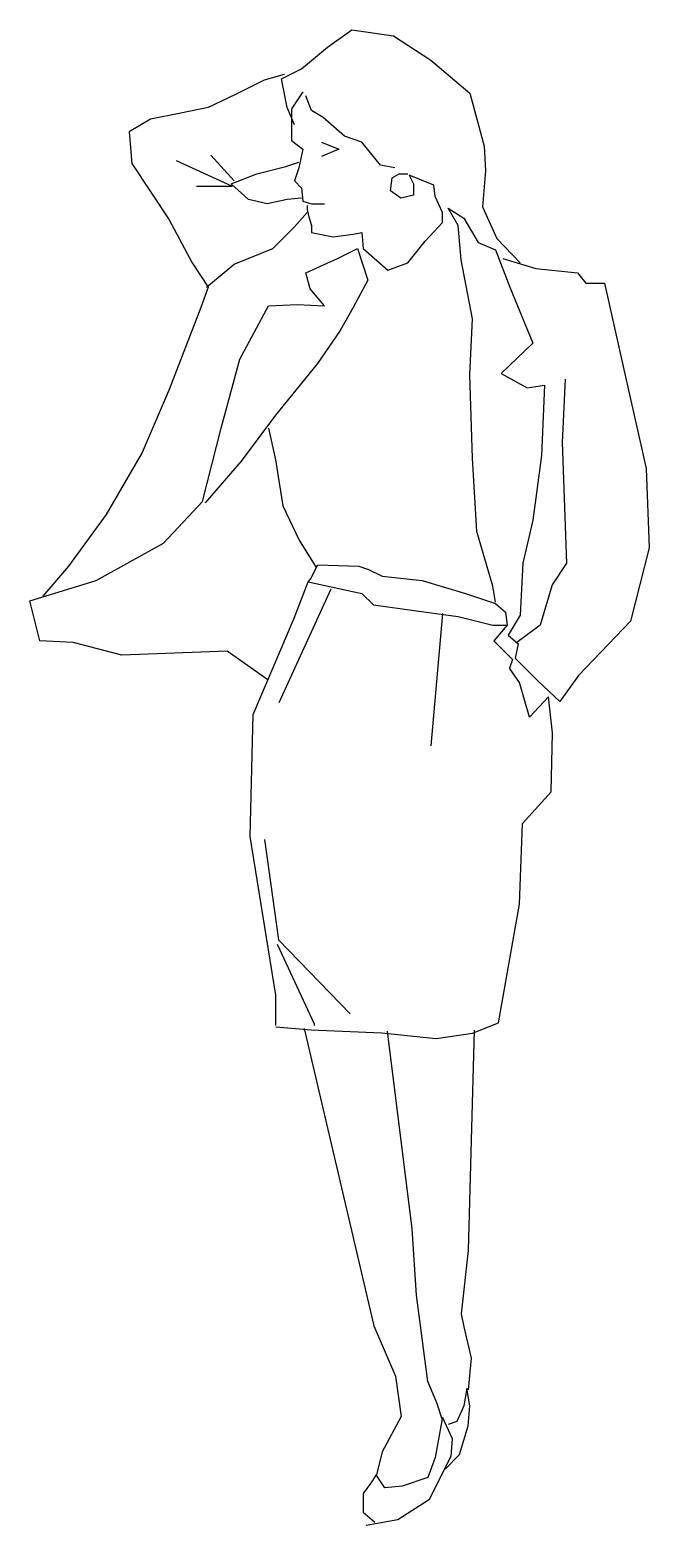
# Model space of a CAD drawing. Header units: millimetres. Extents: x 37 to 11188, y 2113 to 8073.
# Drawn here: x 2301 to 3014, y 6298 to 8018 of the extents above; entities that cross this region are included whole.
import ezdxf

# ---------------------------------------------------------------- set-up
doc = ezdxf.new("R2010")
doc.units = ezdxf.units.MM

msp = doc.modelspace()

# ---------------------------------------------------------------- linework, layer by layer
for p, q in [((2643.6, 7998.2), (2671.7, 8018)), ((2671.7, 8018), (2719.6, 8011.4)), ((2719.6, 8011.4), (2762.6, 7983.3)), ((2613.8, 7973.4), (2643.6, 7998.2)), ((2762.6, 7983.3), (2807.3, 7945.3)), ((2593.9, 7966.8), (2570.8, 7960.1)), ((2590.6, 7961.8), (2613.8, 7973.4)), ((2570.8, 7960.1), (2537.7, 7943.6)), ((2597.2, 7928.7), (2590.6, 7961.8)), ((2615.4, 7946.9), (2602.2, 7927.1)), ((2537.7, 7943.6), (2506.3, 7928.7)), ((2625.4, 7925.4), (2618.8, 7942)), ((2807.3, 7945.3), (2823.8, 7884.1)), ((2440.1, 7915.5), (2415.3, 7900.6)), ((2474.9, 7922.1), (2440.1, 7915.5)), ((2506.3, 7928.7), (2474.9, 7922.1)), ((2605.5, 7908.9), (2597.2, 7928.7)), ((2602.2, 7927.1), (2602.2, 7890.7)), ((2638.6, 7917.1), (2625.4, 7925.4)), ((2663.4, 7895.6), (2638.6, 7917.1)), ((2415.3, 7900.6), (2418.6, 7864.2)), ((2683.3, 7889), (2663.4, 7895.6)), ((2602.2, 7890.7), (2615.4, 7880.8)), ((2615.4, 7880.8), (2610.5, 7859.3)), ((2636.9, 7889), (2656.8, 7880.8)), ((2656.8, 7880.8), (2636.9, 7872.5)), ((2704.8, 7862.6), (2683.3, 7889)), ((2823.8, 7884.1), (2825.5, 7855.9)), ((2418.6, 7864.2), (2461.6, 7799.7)), ((2534.4, 7837.8), (2469.9, 7867.5)), ((2536.1, 7844.4), (2509.6, 7874.1)), ((2562.5, 7852.6), (2595.6, 7860.9)), ((2595.6, 7860.9), (2610.5, 7865.9)), ((2721.3, 7859.3), (2704.8, 7862.6)), ((2532.7, 7841.1), (2562.5, 7852.6)), ((2610.5, 7859.3), (2605.5, 7844.4)), ((2605.5, 7844.4), (2613.8, 7836.1)), ((2716.3, 7832.8), (2718, 7847.7)), ((2718, 7847.7), (2726.3, 7852.6)), ((2726.3, 7852.6), (2736.2, 7852.6)), ((2766, 7839.4), (2737.8, 7851)), ((2737.8, 7851), (2742.8, 7841.1)), ((2825.5, 7855.9), (2822.2, 7814.6)), ((2534.4, 7837.8), (2493, 7837.8)), ((2552.6, 7822.9), (2532.7, 7841.1)), ((2613.8, 7836.1), (2615.4, 7821.2)), ((2727.9, 7824.5), (2716.3, 7832.8)), ((2742.8, 7827.8), (2727.9, 7824.5)), ((2742.8, 7841.1), (2742.8, 7827.8)), ((2767.6, 7826.2), (2766, 7839.4)), ((2574.1, 7817.9), (2552.6, 7822.9)), ((2597.2, 7822.9), (2574.1, 7817.9)), ((2613.8, 7824.5), (2597.2, 7822.9)), ((2615.4, 7821.2), (2625.4, 7817.9)), ((2620.4, 7816.2), (2620.4, 7811.3)), ((2620.4, 7811.3), (2622.1, 7803)), ((2625.4, 7817.9), (2640.3, 7817.9)), ((2775.9, 7808), (2767.6, 7826.2)), ((2794.1, 7793.1), (2782.5, 7812.9)), ((2782.5, 7812.9), (2800.7, 7801.4)), ((2822.2, 7814.6), (2838.7, 7778.2)), ((2461.6, 7799.7), (2488.1, 7750.1)), ((2605.5, 7791.4), (2620.4, 7808)), ((2622.1, 7803), (2625.4, 7793.1)), ((2625.4, 7793.1), (2625.4, 7784.8)), ((2756, 7774.9), (2775.9, 7796.4)), ((2775.9, 7796.4), (2775.9, 7808)), ((2797.4, 7753.4), (2794.1, 7793.1)), ((2800.7, 7801.4), (2817.2, 7773.3)), ((2580.7, 7766.6), (2605.5, 7791.4)), ((2625.4, 7784.8), (2650.2, 7779.9)), ((2650.2, 7779.9), (2673.3, 7783.2)), ((2673.3, 7783.2), (2683.3, 7784.8)), ((2683.3, 7784.8), (2684.9, 7766.6)), ((2736.2, 7750.1), (2756, 7774.9)), ((2838.7, 7778.2), (2865.2, 7750.1)), ((2536.1, 7748.4), (2580.7, 7766.6)), ((2655.1, 7755.1), (2678.3, 7766.6)), ((2678.3, 7766.6), (2689.9, 7730.2)), ((2684.9, 7766.6), (2713, 7741.8)), ((2817.2, 7773.3), (2837.1, 7765)), ((2837.1, 7765), (2853.6, 7722)), ((2488.1, 7750.1), (2506.3, 7722)), ((2504.6, 7722), (2536.1, 7748.4)), ((2618.8, 7738.5), (2655.1, 7755.1)), ((2713, 7741.8), (2736.2, 7750.1)), ((2810.6, 7685.6), (2797.4, 7753.4)), ((2845.3, 7755.1), (2883.4, 7743.5)), ((2883.4, 7743.5), (2931.3, 7738.5)), ((2623.7, 7720.3), (2618.8, 7738.5)), ((2689.9, 7730.2), (2673.3, 7698.8)), ((2931.3, 7738.5), (2941, 7726.6)), ((2941, 7726.6), (2962.5, 7726.6)), ((2962.5, 7726.6), (2984, 7630.7)), ((2506.3, 7722), (2498, 7698.8)), ((2640.3, 7700.5), (2623.7, 7720.3)), ((2853.6, 7722), (2880.1, 7657.5)), ((2498, 7698.8), (2461.6, 7604.5)), ((2542.7, 7639.3), (2575.7, 7700.5)), ((2575.7, 7700.5), (2608.8, 7702.1)), ((2608.8, 7702.1), (2640.3, 7700.5)), ((2673.3, 7698.8), (2658.4, 7672.4)), ((2658.4, 7672.4), (2632, 7634.3)), ((2807.3, 7621.1), (2810.6, 7685.6)), ((2880.1, 7657.5), (2843.7, 7622.7)), ((2521.2, 7559.9), (2542.7, 7639.3)), ((2632, 7634.3), (2584, 7574.8)), ((2810.6, 7525.2), (2807.3, 7621.1)), ((2843.7, 7622.7), (2873.5, 7606.2)), ((2984, 7630.7), (3010.5, 7513.3)), ((2461.6, 7604.5), (2430.2, 7531.8)), ((2873.5, 7606.2), (2893.3, 7609.5)), ((2893.3, 7609.5), (2890, 7528.5)), ((2917.2, 7616.1), (2913.8, 7543.3)), ((2584, 7574.8), (2544.3, 7521.8)), ((2499.7, 7475.5), (2521.2, 7559.9)), ((2575.7, 7559.9), (2584, 7523.5)), ((2913.8, 7543.3), (2918.8, 7404.4)), ((2430.2, 7531.8), (2388.9, 7460.7)), ((2544.3, 7521.8), (2503, 7473.9)), ((2584, 7523.5), (2592.3, 7470.6)), ((2815.6, 7440.8), (2810.6, 7525.2)), ((2890, 7528.5), (2880.1, 7454)), ((3010.5, 7513.3), (3013.8, 7422.3)), ((2455, 7427.6), (2499.7, 7475.5)), ((2592.3, 7470.6), (2611, 7430.9)), ((2388.9, 7460.7), (2345.8, 7401.1)), ((2880.1, 7454), (2868.5, 7404.4)), ((2611, 7430.9), (2630.8, 7399.5)), ((2833.8, 7378), (2815.6, 7440.8)), ((2377.3, 7384.6), (2455, 7427.6)), ((3013.8, 7422.3), (2992.3, 7337.9)), ((2345.8, 7401.1), (2316.1, 7366.4)), ((2624.2, 7386.2), (2632.5, 7402.8)), ((2632.5, 7402.8), (2679.7, 7401.1)), ((2679.7, 7401.1), (2689.6, 7397.8)), ((2689.9, 7397.8), (2706.4, 7389.5)), ((2868.5, 7404.4), (2865.2, 7344.9)), ((2918.8, 7404.4), (2902.3, 7379.6)), ((2301.2, 7361.4), (2377.3, 7384.6)), ((2605.2, 7341.4), (2621.3, 7382.9)), ((2621.3, 7382.9), (2624.2, 7386.2)), ((2621.3, 7382.9), (2683, 7369.7)), ((2706.4, 7389.5), (2752.7, 7384.6)), ((2752.7, 7384.6), (2802.3, 7369.7)), ((2902.3, 7379.6), (2888.3, 7333.3)), ((2647.4, 7374.6), (2587.8, 7243.8)), ((2683, 7369.7), (2696.5, 7356.5)), ((2802.3, 7369.7), (2837.1, 7358.1)), ((2837.1, 7359.8), (2833.8, 7378)), ((2312.8, 7315.1), (2301.2, 7361.4)), ((2696.5, 7356.5), (2746.1, 7349.8)), ((2746.1, 7349.8), (2794.1, 7343.2)), ((2775.9, 7346.5), (2762.6, 7194.4)), ((2837.1, 7358.1), (2848.6, 7348.2)), ((2848.6, 7348.2), (2850.3, 7333.3)), ((2865.2, 7344.9), (2851.5, 7321.7)), ((2558, 7230.6), (2605.2, 7341.4)), ((2794.1, 7343.2), (2833.8, 7333.3)), ((2833.8, 7333.3), (2850.3, 7333.3)), ((2850.3, 7333.3), (2834.9, 7315.1)), ((2888.3, 7333.3), (2861.4, 7313.4)), ((2992.3, 7337.9), (2932.5, 7275.4)), ((2350.8, 7313.4), (2312.8, 7315.1)), ((2407, 7298.6), (2350.8, 7313.4)), ((2834.9, 7315.1), (2856.4, 7293.6)), ((2851.5, 7321.7), (2863.1, 7311.8)), ((2863.1, 7311.8), (2859.7, 7295.3)), ((2528.3, 7303.3), (2407, 7298.6)), ((2575, 7270.3), (2528.3, 7303.3)), ((2856.4, 7293.6), (2853.1, 7283.7)), ((2886.2, 7268.8), (2859.7, 7295.3)), ((2864.7, 7267.1), (2853.1, 7283.7)), ((2876.3, 7227.4), (2864.7, 7267.1)), ((2911, 7245.6), (2886.2, 7268.8)), ((2932.5, 7275.4), (2911, 7245.6)), ((2897.8, 7250.6), (2876.3, 7227.4)), ((2902.7, 7209.3), (2897.8, 7250.6)), ((2554.7, 7090), (2558, 7230.6)), ((2901.1, 7141.4), (2902.7, 7209.3)), ((2868, 7105.1), (2901.1, 7141.4)), ((2864.7, 7012.4), (2868, 7105.1)), ((2584.4, 6907.7), (2554.7, 7090)), ((2571.3, 7086.7), (2587.3, 6971.1)), ((2840.5, 6875.6), (2864.7, 7012.4)), ((2587.3, 6971.1), (2669.6, 6886.2)), ((2585.7, 6966.1), (2628.3, 6874.6)), ((2584.4, 6872.6), (2584.4, 6907.7)), ((2584.4, 6871), (2624.9, 6867.7)), ((2616.7, 6869.3), (2697, 6527.2)), ((2624.9, 6867.7), (2706, 6864.4)), ((2628.3, 6874.6), (2628.3, 6872.6)), ((2706, 6864.4), (2768.8, 6857.7)), ((2741.1, 6638.6), (2712.6, 6866)), ((2768.8, 6857.7), (2810.7, 6864)), ((2812.3, 6867.4), (2805.6, 6613.8)), ((2810.7, 6864), (2840.5, 6875.6)), ((2746.1, 6562.6), (2741.1, 6638.6)), ((2805.6, 6613.8), (2797.4, 6541.1)), ((2759.3, 6463.3), (2746.1, 6562.6)), ((2797.4, 6541.1), (2800.7, 6526.2)), ((2697, 6527.2), (2721.8, 6469.3)), ((2800.7, 6526.2), (2809, 6489.8)), ((2809, 6489.8), (2805.6, 6453.4)), ((2721.8, 6469.3), (2728.4, 6423)), ((2769.3, 6438.5), (2759.3, 6463.3)), ((2804, 6455), (2800.7, 6435.2)), ((2807.3, 6435.2), (2804, 6455)), ((2775.9, 6418.7), (2769.3, 6438.5)), ((2800.7, 6435.2), (2792.4, 6417)), ((2805.6, 6412), (2807.3, 6435.2)), ((2728.4, 6423), (2706.4, 6382.3)), ((2775.9, 6422), (2767.6, 6375.7)), ((2787.5, 6397.2), (2775.9, 6422)), ((2792.4, 6417), (2782.5, 6413.7)), ((2795.7, 6379), (2805.6, 6412)), ((2706.4, 6382.3), (2699.8, 6354.2)), ((2785.8, 6377.3), (2787.5, 6397.2)), ((2767.6, 6375.7), (2759.3, 6352.5)), ((2761, 6327.7), (2785.8, 6377.3)), ((2779.2, 6362.4), (2795.7, 6379)), ((2699.8, 6355.8), (2693.2, 6345.9)), ((2709.7, 6340.9), (2699.8, 6355.8)), ((2759.3, 6352.5), (2729.6, 6342.6)), ((2693.2, 6345.9), (2684.9, 6334.3)), ((2684.9, 6334.3), (2684.9, 6312.8)), ((2729.6, 6342.6), (2709.7, 6340.9)), ((2684.9, 6312.8), (2698.1, 6301.2)), ((2724.6, 6304.5), (2761, 6327.7)), ((2688.2, 6297.9), (2724.6, 6304.5))]:
    msp.add_line(p, q)

doc.saveas('drawing.dxf')
